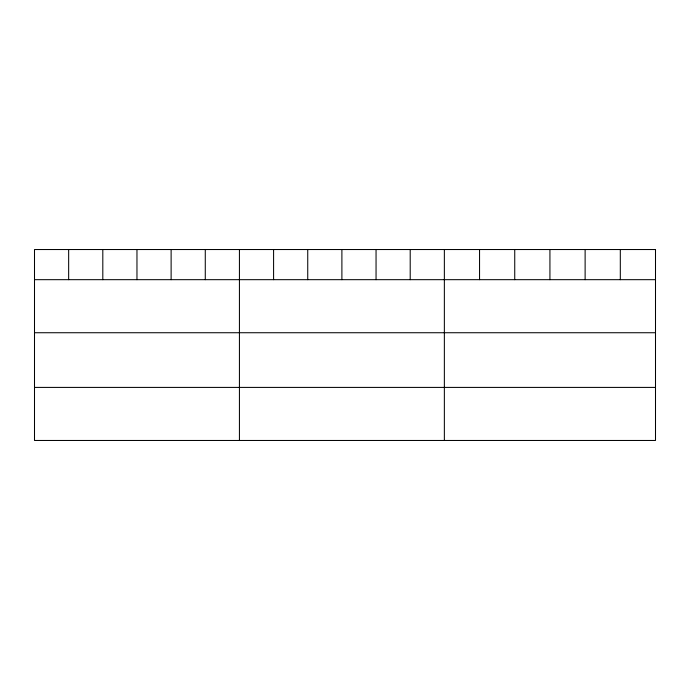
<?xml version="1.0" encoding="UTF-8"?>
<svg xmlns="http://www.w3.org/2000/svg" width="690" height="690" viewBox="0 0 690 690"><rect width="100%" height="100%" fill="white"/><g stroke="black" fill="none" stroke-linecap="round" stroke-linejoin="round"><path stroke-width="1.03" d="M34.5 279.674L655.5 279.674M34.5 332.735L655.5 332.735M34.5 387.409L655.5 387.409M620.31 249.53L620.31 279.674M585.12 249.53L585.12 279.674M549.93 249.53L549.93 279.674M514.74 249.53L514.74 279.674M479.55 249.53L479.55 279.674M444.36 249.53L444.36 440.47M410.205 249.53L410.205 279.674M376.05 249.53L376.05 279.674M341.895 249.53L341.895 279.674M307.74 249.53L307.74 279.674M273.585 249.53L273.585 279.674M239.43 249.53L239.43 440.47M205.275 249.53L205.275 279.674M171.12 249.53L171.12 279.674M136.965 249.53L136.965 279.674M102.81 249.53L102.81 279.674M68.655 249.53L68.655 279.674M655.5 249.53L34.5 249.53L34.5 440.47L655.5 440.47L655.5 249.53"/></g></svg>
